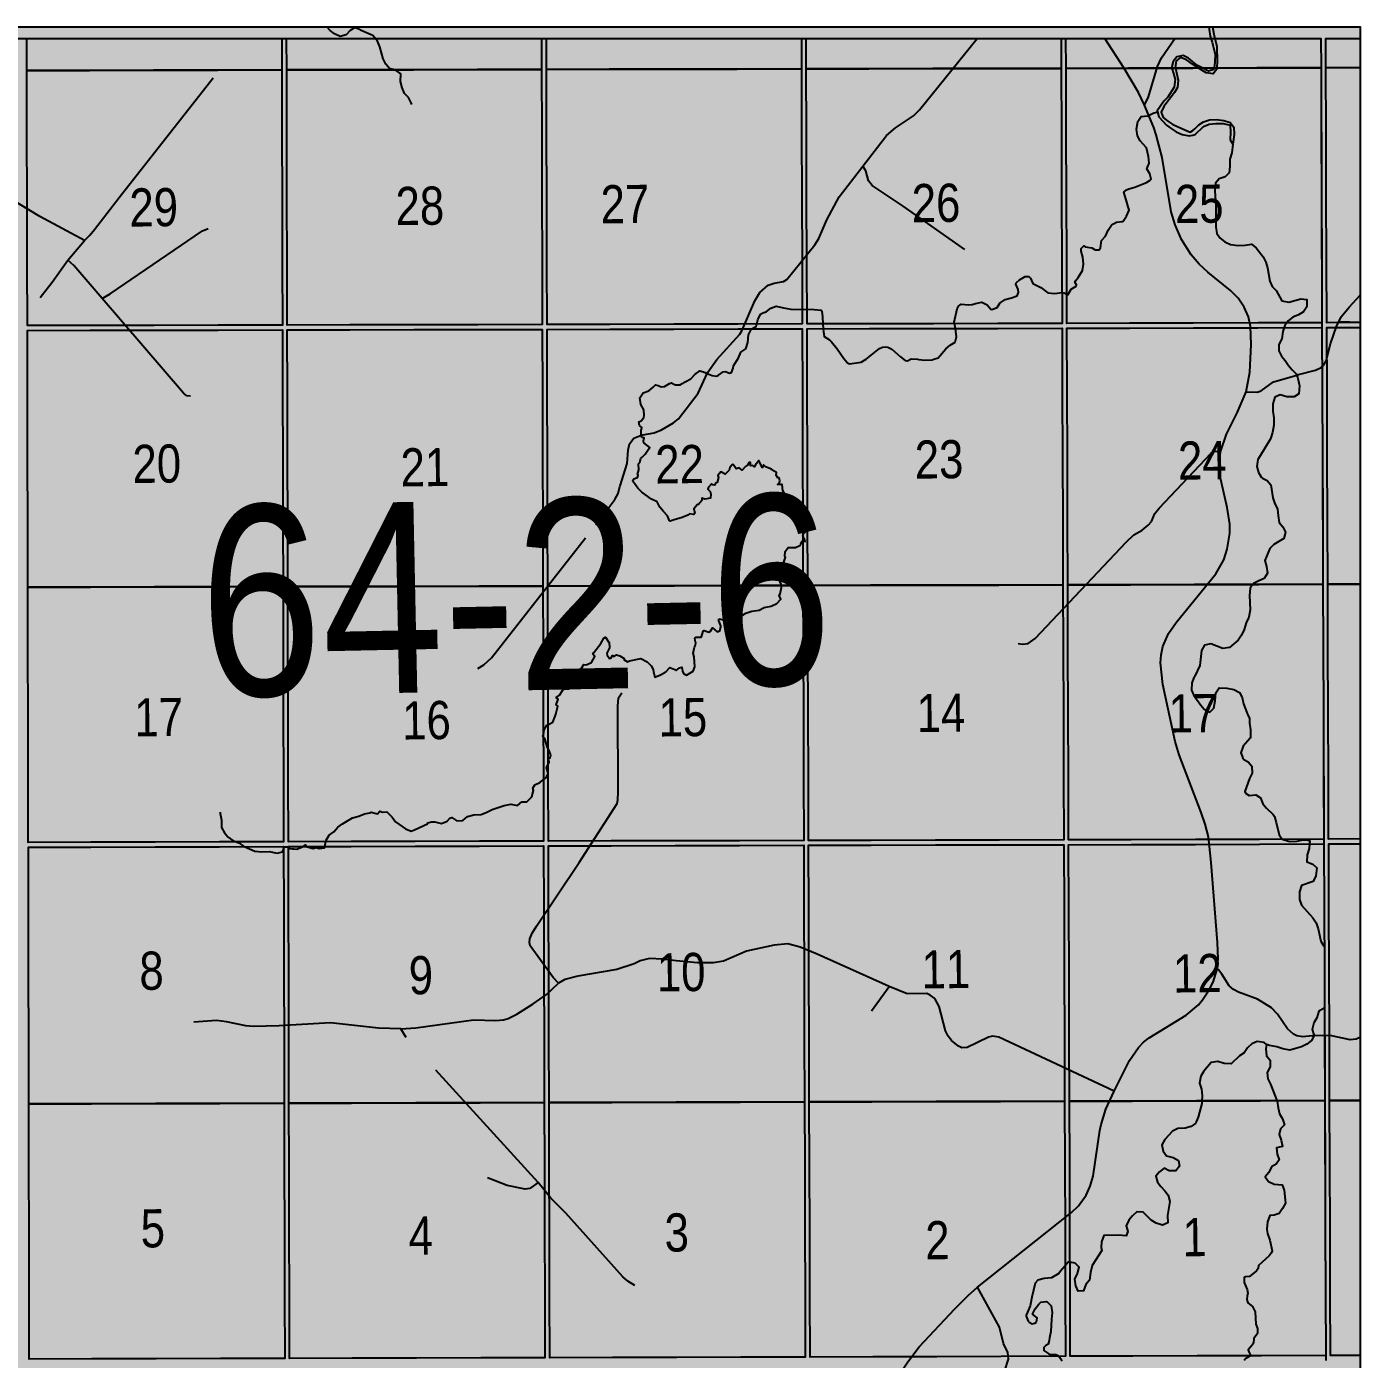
# Model space of a CAD drawing. Extents: x 410314 to 414262, y 6043239 to 6046088.
# Drawn here: x 413737.8 to 414016, y 6043949.8 to 6044227.9 of the extents above; entities that cross this region are included whole.
import ezdxf

# ---------------------------------------------------------------- set-up
doc = ezdxf.new("R2010")
doc.units = 0
doc.header["$LTSCALE"] = 5
doc.linetypes.add('DASHED2', pattern=[9.525, 6.35, -3.175])
for name, color, linetype in [('Quarters', 8, 'Continuous'), ('RoadSeg', 57, 'DASHED2'), ('T-WATER', 160, 'Continuous'), ('Townships', 57, 'Continuous')]:
    doc.layers.add(name, color=color, linetype=linetype)
doc.layers.add('ROUTE-MAP-BACKGROUND-H', color=7, linetype='Continuous', true_color=0xf0ebff)
doc.styles.add('120', font='ARIALN.TTF', dxfattribs={"height": 13})

msp = doc.modelspace()

# ---------------------------------------------------------------- hatches: boundary and pattern name
at = {"layer": 'ROUTE-MAP-BACKGROUND-H'}
h = msp.add_hatch(color=256, dxfattribs=at)
h.dxf.hatch_style = 1
h.paths.add_polyline_path([(413029.102, 6044227.914), (414016.045, 6044227.914), (414016.045, 6043351.708), (413029.102, 6043351.708)])

# ---------------------------------------------------------------- linework, layer by layer
at = {"layer": 'Quarters'}
for points in [[(413791.032, 6044225.462), (413791.047, 6044218.877), (413777.664, 6044218.85), (413764.282, 6044218.824), (413750.9, 6044218.797), (413737.852, 6044218.771), (413737.84, 6044225.458)], [(413845.231, 6044225.465), (413845.247, 6044218.987), (413831.865, 6044218.96), (413818.482, 6044218.933), (413805.099, 6044218.905), (413792.051, 6044218.879), (413792.037, 6044225.462)], [(413899.429, 6044225.469), (413899.448, 6044219.097), (413886.065, 6044219.069), (413872.683, 6044219.042), (413859.3, 6044219.015), (413846.252, 6044218.989), (413846.235, 6044225.465)], [(413953.627, 6044225.472), (413953.648, 6044219.206), (413940.265, 6044219.179), (413926.883, 6044219.152), (413913.5, 6044219.125), (413900.452, 6044219.099), (413900.434, 6044225.469)], [(414007.823, 6044225.476), (414007.845, 6044219.332), (413994.464, 6044219.299), (413981.082, 6044219.266), (413967.7, 6044219.237), (413954.652, 6044219.208), (413954.632, 6044225.472)], [(413791.136, 6044178.699), (413791.165, 6044165.641), (413777.778, 6044165.613), (413764.391, 6044165.585), (413751.004, 6044165.557), (413737.952, 6044165.53), (413737.927, 6044178.589), (413737.902, 6044191.983), (413737.877, 6044205.377), (413737.852, 6044218.771), (413750.9, 6044218.797), (413764.282, 6044218.824), (413777.664, 6044218.85), (413791.047, 6044218.877), (413791.076, 6044205.484), (413791.106, 6044192.092)], [(413845.351, 6044178.814), (413845.385, 6044165.758), (413831.997, 6044165.729), (413818.61, 6044165.7), (413805.223, 6044165.671), (413792.17, 6044165.643), (413792.141, 6044178.701), (413792.111, 6044192.094), (413792.081, 6044205.486), (413792.051, 6044218.879), (413805.099, 6044218.905), (413818.482, 6044218.933), (413831.865, 6044218.96), (413845.247, 6044218.987), (413845.282, 6044205.596), (413845.316, 6044192.205)], [(413899.566, 6044178.93), (413899.604, 6044165.876), (413886.217, 6044165.847), (413872.829, 6044165.818), (413859.442, 6044165.789), (413846.389, 6044165.76), (413846.356, 6044178.816), (413846.321, 6044192.207), (413846.287, 6044205.598), (413846.252, 6044218.989), (413859.3, 6044219.015), (413872.683, 6044219.042), (413886.065, 6044219.069), (413899.448, 6044219.097), (413899.487, 6044205.708), (413899.526, 6044192.319)], [(413953.78, 6044179.045), (413953.823, 6044165.993), (413940.436, 6044165.964), (413927.048, 6044165.935), (413913.661, 6044165.906), (413900.609, 6044165.878), (413900.57, 6044178.932), (413900.531, 6044192.321), (413900.492, 6044205.71), (413900.452, 6044219.099), (413913.5, 6044219.125), (413926.883, 6044219.152), (413940.265, 6044219.179), (413953.648, 6044219.206), (413953.692, 6044205.819), (413953.736, 6044192.432)], [(414007.992, 6044179.176), (414008.04, 6044166.126), (413994.653, 6044166.091), (413981.267, 6044166.057), (413967.88, 6044166.026), (413954.828, 6044165.995), (413954.785, 6044179.047), (413954.741, 6044192.435), (413954.696, 6044205.821), (413954.652, 6044219.208), (413967.7, 6044219.237), (413981.082, 6044219.266), (413994.464, 6044219.299), (414007.845, 6044219.332), (414007.894, 6044205.947), (414007.943, 6044192.561)], [(413899.725, 6044124.705), (413899.765, 6044111.316), (413886.373, 6044111.285), (413872.98, 6044111.254), (413859.588, 6044111.223), (413846.531, 6044111.193), (413846.496, 6044124.584), (413846.461, 6044137.975), (413846.427, 6044151.365), (413846.392, 6044164.756), (413859.445, 6044164.784), (413872.832, 6044164.813), (413886.22, 6044164.842), (413899.607, 6044164.871), (413899.646, 6044151.482), (413899.686, 6044138.093)], [(413953.959, 6044124.828), (413954.003, 6044111.441), (413940.611, 6044111.41), (413927.219, 6044111.379), (413913.827, 6044111.348), (413900.769, 6044111.318), (413900.73, 6044124.707), (413900.69, 6044138.096), (413900.651, 6044151.485), (413900.612, 6044164.874), (413913.664, 6044164.902), (413927.052, 6044164.931), (413940.439, 6044164.96), (413953.826, 6044164.989), (413953.87, 6044151.602), (413953.915, 6044138.215)], [(414008.19, 6044124.965), (414008.239, 6044111.58), (413994.848, 6044111.545), (413981.456, 6044111.509), (413968.065, 6044111.476), (413955.008, 6044111.443), (413954.963, 6044124.83), (413954.919, 6044138.217), (413954.875, 6044151.604), (413954.831, 6044164.991), (413967.883, 6044165.022), (413981.27, 6044165.053), (413994.657, 6044165.087), (414008.043, 6044165.121), (414008.092, 6044151.736), (414008.141, 6044138.351)], [(413791.257, 6044124.459), (413791.287, 6044111.066), (413777.895, 6044111.036), (413764.503, 6044111.007), (413751.111, 6044110.978), (413738.054, 6044110.949), (413738.029, 6044124.343), (413738.004, 6044137.737), (413737.979, 6044151.131), (413737.954, 6044164.525), (413751.006, 6044164.553), (413764.393, 6044164.581), (413777.78, 6044164.609), (413791.167, 6044164.637), (413791.197, 6044151.244), (413791.227, 6044137.851)], [(413845.491, 6044124.582), (413845.526, 6044111.191), (413832.134, 6044111.16), (413818.741, 6044111.129), (413805.349, 6044111.098), (413792.292, 6044111.068), (413792.262, 6044124.461), (413792.232, 6044137.854), (413792.202, 6044151.246), (413792.172, 6044164.639), (413805.225, 6044164.667), (413818.612, 6044164.696), (413832, 6044164.725), (413845.387, 6044164.754), (413845.422, 6044151.363), (413845.457, 6044137.972)], [(413791.377, 6044070.888), (413791.406, 6044057.83), (413778.01, 6044057.799), (413764.613, 6044057.768), (413751.216, 6044057.737), (413738.155, 6044057.707), (413738.13, 6044070.766), (413738.105, 6044084.16), (413738.079, 6044097.555), (413738.054, 6044110.949), (413751.111, 6044110.978), (413764.503, 6044111.007), (413777.895, 6044111.036), (413791.287, 6044111.066), (413791.317, 6044097.673), (413791.347, 6044084.281)], [(413845.63, 6044071.018), (413845.664, 6044057.962), (413832.267, 6044057.93), (413818.87, 6044057.897), (413805.473, 6044057.864), (413792.411, 6044057.832), (413792.382, 6044070.89), (413792.352, 6044084.283), (413792.322, 6044097.676), (413792.292, 6044111.068), (413805.349, 6044111.098), (413818.741, 6044111.129), (413832.134, 6044111.16), (413845.526, 6044111.191), (413845.561, 6044097.8), (413845.596, 6044084.409)], [(413899.883, 6044071.149), (413899.922, 6044058.095), (413886.525, 6044058.062), (413873.128, 6044058.029), (413859.731, 6044057.997), (413846.669, 6044057.965), (413846.635, 6044071.021), (413846.6, 6044084.411), (413846.565, 6044097.802), (413846.531, 6044111.193), (413859.588, 6044111.223), (413872.98, 6044111.254), (413886.373, 6044111.285), (413899.765, 6044111.316), (413899.804, 6044097.927), (413899.844, 6044084.538)], [(413954.136, 6044071.279), (413954.179, 6044058.227), (413940.782, 6044058.194), (413927.385, 6044058.162), (413913.988, 6044058.129), (413900.927, 6044058.097), (413900.888, 6044071.151), (413900.848, 6044084.54), (413900.809, 6044097.929), (413900.769, 6044111.318), (413913.827, 6044111.348), (413927.219, 6044111.379), (413940.611, 6044111.41), (413954.003, 6044111.441), (413954.047, 6044098.054), (413954.092, 6044084.667)], [(414008.386, 6044071.424), (414008.434, 6044058.374), (413995.038, 6044058.337), (413981.642, 6044058.3), (413968.246, 6044058.265), (413955.184, 6044058.23), (413955.14, 6044071.282), (413955.096, 6044084.669), (413955.052, 6044098.056), (413955.008, 6044111.443), (413968.065, 6044111.476), (413981.456, 6044111.509), (413994.848, 6044111.545), (414008.239, 6044111.58), (414008.288, 6044098.195), (414008.337, 6044084.809)], [(413791.499, 6044016.648), (413791.529, 6044003.255), (413778.128, 6044003.223), (413764.726, 6044003.19), (413751.325, 6044003.158), (413738.258, 6044003.126), (413738.233, 6044016.52), (413738.207, 6044029.914), (413738.182, 6044043.309), (413738.157, 6044056.703), (413751.218, 6044056.733), (413764.615, 6044056.764), (413778.012, 6044056.795), (413791.409, 6044056.826), (413791.439, 6044043.433), (413791.469, 6044030.04)], [(413845.771, 6044016.786), (413845.806, 6044003.395), (413832.404, 6044003.36), (413819.003, 6044003.326), (413805.601, 6044003.291), (413792.534, 6044003.257), (413792.503, 6044016.65), (413792.473, 6044030.043), (413792.443, 6044043.435), (413792.413, 6044056.828), (413805.475, 6044056.86), (413818.873, 6044056.893), (413832.27, 6044056.925), (413845.667, 6044056.958), (413845.702, 6044043.567), (413845.737, 6044030.176)], [(413900.044, 6044016.924), (413900.083, 6044003.535), (413886.682, 6044003.5), (413873.28, 6044003.466), (413859.878, 6044003.431), (413846.811, 6044003.397), (413846.776, 6044016.788), (413846.741, 6044030.179), (413846.706, 6044043.57), (413846.671, 6044056.96), (413859.734, 6044056.992), (413873.131, 6044057.025), (413886.528, 6044057.058), (413899.925, 6044057.09), (413899.964, 6044043.702), (413900.004, 6044030.313)], [(413954.316, 6044017.062), (413954.36, 6044003.675), (413940.958, 6044003.64), (413927.557, 6044003.606), (413914.155, 6044003.571), (413901.088, 6044003.537), (413901.048, 6044016.926), (413901.009, 6044030.315), (413900.969, 6044043.704), (413900.93, 6044057.093), (413913.992, 6044057.125), (413927.389, 6044057.158), (413940.785, 6044057.19), (413954.182, 6044057.223), (413954.227, 6044043.836), (413954.271, 6044030.449)], [(414008.586, 6044017.213), (414008.635, 6044003.828), (413995.234, 6044003.79), (413981.833, 6044003.752), (413968.431, 6044003.715), (413955.365, 6044003.678), (413955.32, 6044017.065), (413955.276, 6044030.452), (413955.231, 6044043.839), (413955.187, 6044057.226), (413968.249, 6044057.26), (413981.645, 6044057.296), (413995.042, 6044057.333), (414008.438, 6044057.369), (414008.487, 6044043.984), (414008.537, 6044030.599)], [(413845.911, 6043963.222), (413845.945, 6043950.166), (413832.539, 6043950.13), (413819.132, 6043950.093), (413805.726, 6043950.057), (413792.654, 6043950.022), (413792.624, 6043963.079), (413792.594, 6043976.472), (413792.564, 6043989.865), (413792.534, 6044003.257), (413805.601, 6044003.291), (413819.003, 6044003.326), (413832.404, 6044003.36), (413845.806, 6044003.395), (413845.841, 6043990.004), (413845.876, 6043976.613)], [(413900.203, 6043963.368), (413900.241, 6043950.314), (413886.835, 6043950.277), (413873.428, 6043950.241), (413860.022, 6043950.205), (413846.95, 6043950.169), (413846.916, 6043963.225), (413846.881, 6043976.616), (413846.846, 6043990.007), (413846.811, 6044003.397), (413859.878, 6044003.431), (413873.28, 6044003.466), (413886.682, 6044003.5), (413900.083, 6044003.535), (413900.123, 6043990.146), (413900.163, 6043976.757)], [(413954.493, 6043963.514), (413954.537, 6043950.461), (413941.131, 6043950.425), (413927.724, 6043950.389), (413914.318, 6043950.352), (413901.246, 6043950.317), (413901.207, 6043963.371), (413901.167, 6043976.76), (413901.128, 6043990.149), (413901.088, 6044003.537), (413914.155, 6044003.571), (413927.557, 6044003.606), (413940.958, 6044003.64), (413954.36, 6044003.675), (413954.404, 6043990.288), (413954.449, 6043976.901)], [(414008.783, 6043963.672), (414008.831, 6043950.622), (413995.425, 6043950.583), (413982.019, 6043950.543), (413968.613, 6043950.503), (413955.541, 6043950.464), (413955.498, 6043963.517), (413955.454, 6043976.904), (413955.409, 6043990.291), (413955.365, 6044003.678), (413968.431, 6044003.715), (413981.833, 6044003.752), (413995.234, 6044003.79), (414008.635, 6044003.828), (414008.684, 6043990.443), (414008.734, 6043977.058)], [(413791.62, 6043963.077), (413791.649, 6043950.019), (413778.243, 6043949.985), (413764.837, 6043949.951), (413751.431, 6043949.918), (413738.359, 6043949.885), (413738.334, 6043962.944), (413738.309, 6043976.338), (413738.283, 6043989.732), (413738.258, 6044003.126), (413751.325, 6044003.158), (413764.726, 6044003.19), (413778.128, 6044003.223), (413791.529, 6044003.255), (413791.559, 6043989.862), (413791.589, 6043976.47)]]:
    msp.add_lwpolyline(points, close=True, dxfattribs=at)
for points in [[(414016.045, 6044219.374), (414008.85, 6044219.337), (414008.827, 6044225.476), (414016.045, 6044225.477)], [(414016.045, 6044166.166), (414009.044, 6044166.131), (414008.996, 6044179.181), (414008.947, 6044192.567), (414008.899, 6044205.952), (414008.85, 6044219.337), (414016.045, 6044219.374)], [(414016.045, 6044111.619), (414009.244, 6044111.585), (414009.195, 6044124.97), (414009.146, 6044138.356), (414009.097, 6044151.741), (414009.048, 6044165.126), (414016.045, 6044165.162)], [(414016.045, 6044058.411), (414009.439, 6044058.379), (414009.391, 6044071.429), (414009.342, 6044084.814), (414009.293, 6044098.2), (414009.244, 6044111.585), (414016.045, 6044111.619)], [(414016.045, 6044003.864), (414009.64, 6044003.833), (414009.59, 6044017.218), (414009.541, 6044030.604), (414009.492, 6044043.989), (414009.443, 6044057.374), (414016.045, 6044057.407)], [(414016.045, 6043950.656), (414009.836, 6043950.627), (414009.787, 6043963.677), (414009.738, 6043977.062), (414009.689, 6043990.448), (414009.64, 6044003.833), (414016.045, 6044003.864)]]:
    msp.add_lwpolyline(points, dxfattribs=at)
at = {"layer": 'RoadSeg'}
for p, q in [((413746.386, 6044179.219), (413749.868, 6044183.286)), ((413879.767, 6044155.537), (413879.928, 6044155.807)), ((414002.591, 6044155.127), (414003.12, 6044155.304)), ((413865.902, 6044142.602), (413866.366, 6044142.711)), ((413861.585, 6044131.956), (413861.615, 6044132.124)), ((413914.037, 6044022.548), (413917.732, 6044027.651)), ((414006.011, 6044017.324), (414006.41, 6044017.365))]:
    msp.add_line(p, q, dxfattribs=at)
for points in [[(413749.868, 6044183.286), (413751.013, 6044184.375), (413751.955, 6044185.56), (413757.083, 6044192.291), (413783.154, 6044225.461)], [(413749.868, 6044183.286), (413751.013, 6044184.375), (413751.955, 6044185.56), (413757.083, 6044192.291), (413783.154, 6044225.461)], [(413912.246, 6044198.823), (413917.182, 6044205.184), (413919.048, 6044206.821), (413922.828, 6044209.328), (413924.102, 6044210.586), (413936.097, 6044225.471)], [(413912.246, 6044198.823), (413917.182, 6044205.184), (413919.048, 6044206.821), (413922.828, 6044209.328), (413924.102, 6044210.586), (413936.097, 6044225.471)], [(413970.984, 6044211.556), (413969.766, 6044214.164), (413966.698, 6044219.298), (413962.728, 6044225.473)], [(413970.984, 6044211.556), (413969.766, 6044214.164), (413966.698, 6044219.298), (413962.728, 6044225.473)], [(413970.984, 6044211.556), (413971.881, 6044213.306), (413973.721, 6044219.572), (413974.551, 6044221.387), (413977.312, 6044225.474)], [(413970.984, 6044211.556), (413971.881, 6044213.306), (413973.721, 6044219.572), (413974.551, 6044221.387), (413977.312, 6044225.474)], [(413992.2, 6044151.689), (413992.984, 6044155.801), (413993.301, 6044161.57), (413993.159, 6044165.365), (413992.686, 6044167.354), (413991.78, 6044169.368), (413990.542, 6044171.275), (413988.978, 6044172.876), (413984.205, 6044176.712), (413982.439, 6044178.375), (413980.769, 6044180.273), (413978.739, 6044183.531), (413977.412, 6044186.569), (413976.593, 6044189.25), (413974.7, 6044200.605), (413973.474, 6044205.31), (413972.976, 6044206.899), (413970.984, 6044211.556)], [(413992.2, 6044151.689), (413992.984, 6044155.801), (413993.301, 6044161.57), (413993.159, 6044165.365), (413992.686, 6044167.354), (413991.78, 6044169.368), (413990.542, 6044171.275), (413988.978, 6044172.876), (413984.205, 6044176.712), (413982.439, 6044178.375), (413980.769, 6044180.273), (413978.739, 6044183.531), (413977.412, 6044186.569), (413976.593, 6044189.25), (413974.7, 6044200.605), (413973.474, 6044205.31), (413972.976, 6044206.899), (413970.984, 6044211.556)], [(413749.868, 6044183.286), (413740.541, 6044188.33), (413735.956, 6044191.07), (413730.354, 6044194.688), (413725.851, 6044198.329), (413725.314, 6044198.551), (413724.747, 6044198.54)], [(413749.868, 6044183.286), (413740.541, 6044188.33), (413735.956, 6044191.07), (413730.354, 6044194.688), (413725.851, 6044198.329), (413725.314, 6044198.551), (413724.747, 6044198.54)], [(413879.928, 6044155.807), (413881.774, 6044158.475), (413886.565, 6044163.734), (413887.081, 6044164.61), (413889.69, 6044170.725), (413890.788, 6044172.446), (413892.523, 6044173.946), (413893.747, 6044174.37), (413895.705, 6044174.743), (413896.397, 6044175.123), (413902.215, 6044182.368), (413903.054, 6044183.717), (413904.775, 6044187.582), (413907.344, 6044192.397), (413912.246, 6044198.823)], [(413879.928, 6044155.807), (413881.774, 6044158.475), (413886.565, 6044163.734), (413887.081, 6044164.61), (413889.69, 6044170.725), (413890.788, 6044172.446), (413892.523, 6044173.946), (413893.747, 6044174.37), (413895.705, 6044174.743), (413896.397, 6044175.123), (413902.215, 6044182.368), (413903.054, 6044183.717), (413904.775, 6044187.582), (413907.344, 6044192.397), (413912.246, 6044198.823)], [(413933.545, 6044181.428), (413920.674, 6044190.431), (413914.192, 6044194.765), (413913.407, 6044195.716), (413912.865, 6044197.836), (413912.246, 6044198.823)], [(413933.545, 6044181.428), (413920.674, 6044190.431), (413914.192, 6044194.765), (413913.407, 6044195.716), (413912.865, 6044197.836), (413912.246, 6044198.823)], [(413753.541, 6044171.202), (413755.221, 6044172.168), (413774.478, 6044185.311), (413775.701, 6044185.768)], [(413753.541, 6044171.202), (413755.221, 6044172.168), (413774.478, 6044185.311), (413775.701, 6044185.768)], [(413711.384, 6044133.851), (413743.146, 6044174.625), (413746.386, 6044179.219)], [(413711.384, 6044133.851), (413743.146, 6044174.625), (413746.386, 6044179.219)], [(413753.541, 6044171.202), (413747.674, 6044178.079), (413746.386, 6044179.219)], [(413753.541, 6044171.202), (413747.674, 6044178.079), (413746.386, 6044179.219)], [(413772.003, 6044150.818), (413771.235, 6044150.87), (413770.558, 6044151.456), (413753.541, 6044171.202)], [(413772.003, 6044150.818), (413771.235, 6044150.87), (413770.558, 6044151.456), (413753.541, 6044171.202)], [(414011.527, 6044166.298), (414012.039, 6044167.375), (414013.697, 6044169.406), (414016.045, 6044171.899)], [(414011.527, 6044166.298), (414012.039, 6044167.375), (414013.697, 6044169.406), (414016.045, 6044171.899)], [(414003.12, 6044155.304), (414006.699, 6044156.242), (414007.887, 6044156.799), (414008.378, 6044157.241), (414008.926, 6044158.152), (414009.821, 6044161.701), (414011.142, 6044165.591), (414011.527, 6044166.298)], [(414003.12, 6044155.304), (414006.699, 6044156.242), (414007.887, 6044156.799), (414008.378, 6044157.241), (414008.926, 6044158.152), (414009.821, 6044161.701), (414011.142, 6044165.591), (414011.527, 6044166.298)], [(414016.045, 6044166.153), (414011.527, 6044166.298)], [(414016.045, 6044166.153), (414011.527, 6044166.298)], [(413866.366, 6044142.711), (413868.755, 6044143.192), (413870.243, 6044143.755), (413872.778, 6044145.238), (413873.828, 6044146.058), (413877.884, 6044151.436), (413879.767, 6044155.537)], [(413866.366, 6044142.711), (413868.755, 6044143.192), (413870.243, 6044143.755), (413872.778, 6044145.238), (413873.828, 6044146.058), (413877.884, 6044151.436), (413879.767, 6044155.537)], [(413992.2, 6044151.689), (413994.533, 6044151.635), (413995.326, 6044151.951), (413997.954, 6044153.802), (414002.591, 6044155.127)], [(413992.2, 6044151.689), (413994.533, 6044151.635), (413995.326, 6044151.951), (413997.954, 6044153.802), (414002.591, 6044155.127)], [(413986.853, 6044139.224), (413988.112, 6044142.913), (413990.354, 6044147.355), (413992.2, 6044151.689)], [(413986.853, 6044139.224), (413988.112, 6044142.913), (413990.354, 6044147.355), (413992.2, 6044151.689)], [(413861.615, 6044132.124), (413863.121, 6044136.75), (413863.265, 6044139.551), (413863.571, 6044140.89), (413864.447, 6044142.073), (413865.902, 6044142.602)], [(413861.615, 6044132.124), (413863.121, 6044136.75), (413863.265, 6044139.551), (413863.571, 6044140.89), (413864.447, 6044142.073), (413865.902, 6044142.602)], [(413944.65, 6044099.174), (413945.551, 6044099.058), (413946.748, 6044099.182), (413948.226, 6044100.244), (413967.243, 6044120.411), (413968.812, 6044121.875), (413970.558, 6044122.876), (413971.77, 6044123.866), (413972.487, 6044124.68), (413973.153, 6044126.358), (413974.063, 6044127.476), (413984.894, 6044138.918), (413985.484, 6044139.363), (413986.853, 6044139.224)], [(413944.65, 6044099.174), (413945.551, 6044099.058), (413946.748, 6044099.182), (413948.226, 6044100.244), (413967.243, 6044120.411), (413968.812, 6044121.875), (413970.558, 6044122.876), (413971.77, 6044123.866), (413972.487, 6044124.68), (413973.153, 6044126.358), (413974.063, 6044127.476), (413984.894, 6044138.918), (413985.484, 6044139.363), (413986.853, 6044139.224)], [(413986.18, 6044031.218), (413986.371, 6044033.354), (413986.235, 6044036.815), (413984.936, 6044053.478), (413984.361, 6044058.896), (413983.709, 6044061.514), (413982.861, 6044063.962), (413978.257, 6044075.962), (413977.436, 6044078.743), (413974.832, 6044090.683), (413974.343, 6044095.171), (413974.475, 6044096.872), (413974.875, 6044098.546), (413976.053, 6044101.267), (413977.639, 6044103.564), (413985.896, 6044113.755), (413987.536, 6044116.686), (413988.258, 6044118.899), (413988.825, 6044122.208), (413988.82, 6044124.107), (413988.252, 6044127.559), (413986.751, 6044134.325), (413986.578, 6044136.287), (413986.853, 6044139.224)], [(413986.18, 6044031.218), (413986.371, 6044033.354), (413986.235, 6044036.815), (413984.936, 6044053.478), (413984.361, 6044058.896), (413983.709, 6044061.514), (413982.861, 6044063.962), (413978.257, 6044075.962), (413977.436, 6044078.743), (413974.832, 6044090.683), (413974.343, 6044095.171), (413974.475, 6044096.872), (413974.875, 6044098.546), (413976.053, 6044101.267), (413977.639, 6044103.564), (413985.896, 6044113.755), (413987.536, 6044116.686), (413988.258, 6044118.899), (413988.825, 6044122.208), (413988.82, 6044124.107), (413988.252, 6044127.559), (413986.751, 6044134.325), (413986.578, 6044136.287), (413986.853, 6044139.224)], [(413831.964, 6044093.99), (413833.181, 6044094.781), (413834.784, 6044096.245), (413856.547, 6044123.994), (413860.506, 6044129.237), (413861.181, 6044130.482), (413861.585, 6044131.956)], [(413831.964, 6044093.99), (413833.181, 6044094.781), (413834.784, 6044096.245), (413856.547, 6044123.994), (413860.506, 6044129.237), (413861.181, 6044130.482), (413861.585, 6044131.956)], [(413848.733, 6044028.338), (413847.677, 6044029.482), (413842.881, 6044036.148), (413842.701, 6044036.811), (413842.753, 6044037.545), (413843.294, 6044038.788), (413844.165, 6044040.205), (413853.059, 6044053.54), (413860.974, 6044065.823), (413861.16, 6044066.56), (413861.226, 6044068.226), (413861.168, 6044086.146), (413861.3, 6044087.848), (413861.946, 6044088.893)], [(413848.733, 6044028.338), (413847.677, 6044029.482), (413842.881, 6044036.148), (413842.701, 6044036.811), (413842.753, 6044037.545), (413843.294, 6044038.788), (413844.165, 6044040.205), (413853.059, 6044053.54), (413860.974, 6044065.823), (413861.16, 6044066.56), (413861.226, 6044068.226), (413861.168, 6044086.146), (413861.3, 6044087.848), (413861.946, 6044088.893)], [(413917.732, 6044027.651), (413902.707, 6044034.413), (413899.147, 6044035.874), (413896.603, 6044036.522), (413893.776, 6044036.266), (413887.972, 6044035.018), (413883.217, 6044032.924), (413881.126, 6044032.549), (413877.728, 6044032.581), (413873.29, 6044032.959), (413870.451, 6044033.368), (413867.717, 6044033.447), (413865.795, 6044032.975), (413864.541, 6044032.384), (413860.933, 6044031.213), (413852.8, 6044029.818), (413850.05, 6044029.097), (413848.733, 6044028.338)], [(413917.732, 6044027.651), (413902.707, 6044034.413), (413899.147, 6044035.874), (413896.603, 6044036.522), (413893.776, 6044036.266), (413887.972, 6044035.018), (413883.217, 6044032.924), (413881.126, 6044032.549), (413877.728, 6044032.581), (413873.29, 6044032.959), (413870.451, 6044033.368), (413867.717, 6044033.447), (413865.795, 6044032.975), (413864.541, 6044032.384), (413860.933, 6044031.213), (413852.8, 6044029.818), (413850.05, 6044029.097), (413848.733, 6044028.338)], [(413964.67, 6044005.805), (413967.874, 6044012.165), (413969.751, 6044014.901), (413970.795, 6044015.987), (413971.976, 6044016.91), (413979.676, 6044021.661), (413982.264, 6044023.811), (413983.143, 6044024.828), (413984.534, 6044026.921), (413985.334, 6044028.536), (413986.18, 6044031.218)], [(413964.67, 6044005.805), (413967.874, 6044012.165), (413969.751, 6044014.901), (413970.795, 6044015.987), (413971.976, 6044016.91), (413979.676, 6044021.661), (413982.264, 6044023.811), (413983.143, 6044024.828), (413984.534, 6044026.921), (413985.334, 6044028.536), (413986.18, 6044031.218)], [(414006.011, 6044017.324), (414004.017, 6044017.118), (414002.779, 6044017.36), (414002.073, 6044017.678), (414000.885, 6044018.788), (413998.792, 6044021.877), (413997.533, 6044023.184), (413994.565, 6044025.023), (413990.605, 6044026.476), (413989.562, 6044027.022), (413988.715, 6044027.738), (413987.166, 6044030.205), (413986.482, 6044031.124), (413986.18, 6044031.218)], [(414006.011, 6044017.324), (414004.017, 6044017.118), (414002.779, 6044017.36), (414002.073, 6044017.678), (414000.885, 6044018.788), (413998.792, 6044021.877), (413997.533, 6044023.184), (413994.565, 6044025.023), (413990.605, 6044026.476), (413989.562, 6044027.022), (413988.715, 6044027.738), (413987.166, 6044030.205), (413986.482, 6044031.124), (413986.18, 6044031.218)], [(413815.846, 6044018.786), (413819.006, 6044019.016), (413830.999, 6044020.655), (413835.698, 6044020.515), (413837.294, 6044020.681), (413838.254, 6044020.966), (413840.101, 6044021.869), (413843.456, 6044024.035), (413846.282, 6044025.957), (413848.733, 6044028.338)], [(413815.846, 6044018.786), (413819.006, 6044019.016), (413830.999, 6044020.655), (413835.698, 6044020.515), (413837.294, 6044020.681), (413838.254, 6044020.966), (413840.101, 6044021.869), (413843.456, 6044024.035), (413846.282, 6044025.957), (413848.733, 6044028.338)], [(413964.67, 6044005.805), (413940.661, 6044017.084), (413939.325, 6044017.257), (413938.463, 6044017.04), (413934.043, 6044014.886), (413932.911, 6044014.864), (413932.206, 6044015.15), (413930.782, 6044016.354), (413930.065, 6044017.272), (413929.509, 6044018.393), (413928.209, 6044023.464), (413927.309, 6044025.145), (413926.329, 6044025.858), (413925.59, 6044026.143), (413921.493, 6044026.128), (413917.732, 6044027.651)], [(413964.67, 6044005.805), (413940.661, 6044017.084), (413939.325, 6044017.257), (413938.463, 6044017.04), (413934.043, 6044014.886), (413932.911, 6044014.864), (413932.206, 6044015.15), (413930.782, 6044016.354), (413930.065, 6044017.272), (413929.509, 6044018.393), (413928.209, 6044023.464), (413927.309, 6044025.145), (413926.329, 6044025.858), (413925.59, 6044026.143), (413921.493, 6044026.128), (413917.732, 6044027.651)], [(413815.846, 6044018.786), (413811.18, 6044018.959), (413801.164, 6044020.058), (413790.485, 6044019.412), (413785.057, 6044019.304), (413783.556, 6044019.44), (413779.475, 6044020.291), (413777.404, 6044020.55), (413772.682, 6044020.189)], [(413815.846, 6044018.786), (413811.18, 6044018.959), (413801.164, 6044020.058), (413790.485, 6044019.412), (413785.057, 6044019.304), (413783.556, 6044019.44), (413779.475, 6044020.291), (413777.404, 6044020.55), (413772.682, 6044020.189)], [(413844.535, 6043986.715), (413816.949, 6044016.976), (413815.846, 6044018.786)], [(413844.535, 6043986.715), (413816.949, 6044016.976), (413815.846, 6044018.786)], [(414016.045, 6044017.07), (414015.944, 6044016.99), (414015.186, 6044016.608), (414013.922, 6044016.517), (414009.74, 6044017.432), (414006.41, 6044017.365)], [(414016.045, 6044017.07), (414015.944, 6044016.99), (414015.186, 6044016.608), (414013.922, 6044016.517), (414009.74, 6044017.432), (414006.41, 6044017.365)], [(413936.175, 6043964.864), (413955.817, 6043980.446), (413957.221, 6043981.873), (413958.875, 6043984.104), (413959.703, 6043985.986), (413960.295, 6043988.063), (413961.67, 6043997.584), (413961.977, 6043998.856), (413962.98, 6044002.041), (413964.67, 6044005.805)], [(413936.175, 6043964.864), (413955.817, 6043980.446), (413957.221, 6043981.873), (413958.875, 6043984.104), (413959.703, 6043985.986), (413960.295, 6043988.063), (413961.67, 6043997.584), (413961.977, 6043998.856), (413962.98, 6044002.041), (413964.67, 6044005.805)], [(413844.535, 6043986.715), (413842.795, 6043985.448), (413841.83, 6043985.363), (413838.052, 6043986.087), (413833.922, 6043987.736)], [(413844.535, 6043986.715), (413842.795, 6043985.448), (413841.83, 6043985.363), (413838.052, 6043986.087), (413833.922, 6043987.736)], [(413864.684, 6043965.234), (413863.199, 6043966.17), (413862.215, 6043967.083), (413850.291, 6043980.368), (413847.132, 6043983.436), (413844.535, 6043986.715)], [(413864.684, 6043965.234), (413863.199, 6043966.17), (413862.215, 6043967.083), (413850.291, 6043980.368), (413847.132, 6043983.436), (413844.535, 6043986.715)], [(413908.451, 6043923.704), (413918.403, 6043944.089), (413919.948, 6043946.785), (413921.63, 6043949.317), (413923.999, 6043952.429), (413931.468, 6043960.372), (413934.244, 6043963.16), (413936.175, 6043964.864)], [(413908.451, 6043923.704), (413918.403, 6043944.089), (413919.948, 6043946.785), (413921.63, 6043949.317), (413923.999, 6043952.429), (413931.468, 6043960.372), (413934.244, 6043963.16), (413936.175, 6043964.864)], [(413935.43, 6043928.84), (413938.269, 6043933.427), (413939.525, 6043937.25), (413940.454, 6043940.766), (413941.786, 6043944.157), (413941.71, 6043946.287), (413941.852, 6043947.489), (413942.637, 6043949.87), (413942.476, 6043951.266), (413941.606, 6043953.114), (413940.739, 6043956.527), (413936.175, 6043964.864)], [(413935.43, 6043928.84), (413938.269, 6043933.427), (413939.525, 6043937.25), (413940.454, 6043940.766), (413941.786, 6043944.157), (413941.71, 6043946.287), (413941.852, 6043947.489), (413942.637, 6043949.87), (413942.476, 6043951.266), (413941.606, 6043953.114), (413940.739, 6043956.527), (413936.175, 6043964.864)]]:
    msp.add_lwpolyline(points, dxfattribs=at)
at = {"layer": 'ROUTE-MAP-BACKGROUND-H'}
msp.add_lwpolyline([(413029.102, 6044227.914), (414016.045, 6044227.914), (414016.045, 6043351.708), (413029.102, 6043351.708)], close=True, dxfattribs=at)
at = {"layer": 'T-WATER'}
for points in [[(413818.135, 6044211.641), (413818.032, 6044212.032), (413817.459, 6044213.113), (413816.647, 6044213.986), (413816.172, 6044215.161), (413815.816, 6044216.466), (413815.847, 6044218.104), (413814.895, 6044218.801), (413814.371, 6044218.949), (413813.513, 6044219.191), (413812.718, 6044220.08), (413812.175, 6044221.18), (413811.51, 6044223.739), (413811.029, 6044224.911), (413810.061, 6044226.086), (413809.686, 6044226.195), (413809.223, 6044226.449), (413807.575, 6044227.102), (413807.077, 6044227.408), (413806.334, 6044227.639), (413806.08, 6044227.625), (413805.296, 6044227.131), (413804.494, 6044226.226), (413803.23, 6044225.878), (413802.057, 6044226.385), (413801.132, 6044227.138), (413800.396, 6044227.914)], [(413984.441, 6044227.914), (413984.503, 6044227.291), (413984.724, 6044225.913), (413985.157, 6044224.705), (413985.741, 6044222.081), (413985.722, 6044220.5), (413985.521, 6044219.301)], [(413985.215, 6044227.914), (413985.476, 6044226.364), (413986.094, 6044223.758), (413986.166, 6044220.707), (413986.089, 6044219.303)], [(413981.042, 6044220.65), (413980.228, 6044221.32), (413979.086, 6044221.897), (413977.785, 6044221.603), (413977.023, 6044220.67), (413976.671, 6044219.359), (413976.699, 6044219.28)], [(413981.044, 6044220.098), (413979.784, 6044220.997), (413978.533, 6044221.491), (413977.596, 6044220.761), (413977.436, 6044219.346), (413977.451, 6044219.281)], [(413983.051, 6044219.295), (413982.087, 6044219.789), (413981.042, 6044220.65)], [(413976.699, 6044219.28), (413977.093, 6044218.168), (413977.42, 6044216.897), (413977.204, 6044215.323), (413975.871, 6044213.225), (413975.067, 6044212.335), (413973.66, 6044210.343), (413973.718, 6044210.124)], [(413977.451, 6044219.281), (413978.036, 6044216.772), (413977.889, 6044215.252), (413977.262, 6044214.144), (413975.073, 6044211.244), (413974.493, 6044210.099), (413974.944, 6044208.963), (413975.89, 6044208.193), (413976.931, 6044207.525), (413980.547, 6044205.899), (413981.092, 6044206.272)], [(413982.238, 6044219.293), (413981.771, 6044219.58), (413981.044, 6044220.098)], [(413986.089, 6044219.303), (413986.075, 6044219.055), (413985.361, 6044218.067), (413983.9, 6044218.274), (413982.238, 6044219.293)], [(413985.521, 6044219.301), (413985.462, 6044218.955), (413984.368, 6044218.62), (413983.051, 6044219.295)], [(413950.874, 6044172.357), (413952.343, 6044172.249), (413953.766, 6044172.454), (413954.236, 6044172.356), (413954.774, 6044172.079), (413955.007, 6044171.959), (413955.696, 6044173.134), (413956.733, 6044173.777), (413956.852, 6044174.056), (413956.509, 6044174.571), (413956.623, 6044174.887), (413957.169, 6044175.566), (413958.064, 6044177.034), (413958.315, 6044178.337), (413958.142, 6044179.809), (413957.834, 6044181.093), (413957.814, 6044181.651), (413958.34, 6044182.161), (413958.666, 6044181.997), (413960.021, 6044181.79), (413960.706, 6044181.337), (413961.527, 6044181.338), (413961.839, 6044181.731), (413962.053, 6044183.31), (413962.904, 6044184.184), (413963.449, 6044185.479), (413964.15, 6044186.484), (413964.529, 6044186.779), (413965.208, 6044187.109), (413966.385, 6044187.239), (413966.565, 6044187.336), (413967.247, 6044188.388), (413967.837, 6044189.621), (413966.988, 6044192.486), (413966.715, 6044193.408), (413967.268, 6044193.859), (413967.754, 6044194.1), (413968.993, 6044194.45), (413971.408, 6044195.386), (413972.172, 6044195.87), (413972.42, 6044196.116), (413972.1, 6044197.203), (413971.482, 6044198.223), (413971.967, 6044199.442), (413971.826, 6044200.803), (413971.454, 6044202.642), (413970.124, 6044204.083), (413969.568, 6044205.17), (413969.36, 6044206.547), (413969.639, 6044208.154), (413970.333, 6044209.148), (413971.699, 6044209.308), (413972.821, 6044209.87), (413973.718, 6044210.124)], [(413973.718, 6044210.124), (413973.984, 6044209.111), (413975.603, 6044207.38), (413976.569, 6044206.638), (413977.641, 6044205.965), (413978.844, 6044205.424), (413980.33, 6044205.107), (413981.095, 6044205.289)], [(413981.092, 6044206.272), (413981.524, 6044206.568), (413982.357, 6044207.438), (413983.361, 6044208.066), (413984.556, 6044208.493), (413986.035, 6044208.562), (413987.579, 6044208.32), (413988.922, 6044207.906), (413989.649, 6044206.963), (413989.697, 6044205.444), (413989.425, 6044203.405)], [(413981.095, 6044205.289), (413981.621, 6044205.414), (413983.342, 6044207.085), (413984.482, 6044207.57), (413985.899, 6044207.693), (413987.46, 6044207.708), (413988.878, 6044207.359), (413988.939, 6044205.899), (413988.884, 6044204.297), (413989.425, 6044203.405)], [(413989.425, 6044203.405), (413989.256, 6044201.581), (413988.829, 6044200.255), (413988.829, 6044198.729), (413988.691, 6044197.385), (413987.829, 6044196.576), (413986.597, 6044196.163), (413985.809, 6044195.249), (413985.695, 6044193.726), (413985.766, 6044192.53), (413985.869, 6044190.781), (413985.916, 6044186.123), (413986.143, 6044184.749), (413986.838, 6044183.766), (413987.775, 6044183.008), (413988.971, 6044182.433), (413990.525, 6044182.241), (413991.998, 6044182.332), (413993.374, 6044182.521), (413994.305, 6044181.762), (413995.805, 6044179.914), (413996.308, 6044178.787)], [(413996.308, 6044178.787), (413996.713, 6044177.564), (413997.176, 6044174.822), (413997.682, 6044173.669), (413998.52, 6044172.829), (413999.67, 6044170.706), (414001.114, 6044170.407), (414003.644, 6044171.101), (414004.882, 6044170.972), (414004.882, 6044169.433), (414004.178, 6044168.428), (414003.138, 6044167.789), (414001.987, 6044167.282), (414001.009, 6044166.56), (414000.707, 6044166.131), (414000.298, 6044165.549), (414000.151, 6044165.125), (413999.863, 6044164.3), (413999.64, 6044162.764), (413999.072, 6044161.618), (413999.063, 6044160.27), (413999.611, 6044159.166), (414000.393, 6044158.239), (414001.054, 6044157.22), (414001.813, 6044156.286), (414002.682, 6044155.478), (414002.692, 6044155.45), (414002.903, 6044154.809), (414003.085, 6044154.255), (414003.359, 6044152.947), (414003.245, 6044151.326), (414002.249, 6044150.675), (414000.731, 6044150.69), (413999.323, 6044151.076), (413998.178, 6044150.615), (413997.8, 6044149.239), (413997.802, 6044147.681), (413998.01, 6044146.309), (413998.018, 6044144.774), (413997.747, 6044143.226), (413997.271, 6044141.923), (413995.139, 6044138.34), (413994.688, 6044137.582), (413994.478, 6044136.12), (413994.814, 6044134.855), (413995.438, 6044133.81), (413995.631, 6044133.709), (413996.584, 6044133.213), (413997.357, 6044132.322), (413997.778, 6044129.575), (413998.226, 6044128.374), (413998.764, 6044127.279), (413998.876, 6044125.815), (413999.12, 6044124.482), (413999.897, 6044123.552), (414000.409, 6044122.414), (414000.096, 6044121.094), (413997.996, 6044119.887), (413997.163, 6044119.033), (413996.15, 6044116.528), (413996.505, 6044115.299), (413996.645, 6044113.849), (413996.008, 6044112.782), (413994.838, 6044112.305), (413993.758, 6044111.754), (413993.622, 6044111.567), (413993.031, 6044110.755), (413992.916, 6044109.193), (413993.069, 6044106.217), (413992.788, 6044104.686), (413992.21, 6044103.527), (413991.803, 6044102.139), (413991.248, 6044100.951), (413990.539, 6044099.922), (413988.745, 6044098.343), (413987.384, 6044098.157), (413984.847, 6044099.116), (413983.522, 6044098.846), (413982.904, 6044097.747), (413982.538, 6044094.605), (413981.491, 6044092.419), (413981.401, 6044092.231), (413980.905, 6044090.968), (413980.824, 6044089.454), (413981.322, 6044088.324), (413981.503, 6044088.074), (413982.793, 6044086.312), (413983.5, 6044085.469), (413984.631, 6044084.901), (413985.483, 6044085.732), (413985.765, 6044087.258)], [(413883.577, 6044155.957), (413884.423, 6044155.638), (413884.83, 6044155.719), (413885.197, 6044156.627), (413885.263, 6044157.172), (413886.284, 6044158.822), (413886.803, 6044160.005), (413887.853, 6044160.69), (413888.267, 6044161.982), (413888.396, 6044163.589), (413888.947, 6044164.757), (413889.141, 6044164.866), (413890.015, 6044165.356), (413890.149, 6044165.873), (413890.376, 6044166.734), (413890.932, 6044167.891), (413891.392, 6044168.215), (413892.106, 6044168.401), (413893.028, 6044169.181), (413894.182, 6044169.588), (413895.694, 6044169.228), (413897.212, 6044168.986), (413899.561, 6044168.909), (413899.806, 6044168.901), (413900.496, 6044168.936), (413900.566, 6044168.935), (413902.127, 6044168.899), (413903.553, 6044168.749), (413903.68, 6044168.543), (413903.872, 6044167.347), (413903.942, 6044165.906), (413903.992, 6044164.901), (413904.02, 6044164.245), (413904.205, 6044163.243), (413905.273, 6044162.6), (413905.688, 6044162.182), (413906.929, 6044160.703), (413908.257, 6044158.64), (413909.067, 6044157.773), (413909.482, 6044157.554), (413911.899, 6044157.881), (413912.98, 6044158.5), (413915.718, 6044160.74), (413916.326, 6044161.03), (413917.018, 6044161.106), (413917.497, 6044161.014), (413918.305, 6044160.611), (413920.104, 6044159.039), (413921.098, 6044158.237), (413921.58, 6044158.194), (413922.315, 6044158.633), (413923.656, 6044158.531), (413923.922, 6044158.436), (413925.213, 6044158.32), (413926.729, 6044158.426), (413927.037, 6044158.53), (413927.969, 6044158.843), (413929.56, 6044160.69), (413930.497, 6044161.435), (413931.517, 6044162.077), (413931.785, 6044163.193), (413931.596, 6044164.938), (413931.589, 6044164.966), (413931.356, 6044165.97), (413931.288, 6044166.259), (413931.91, 6044169.052), (413932.196, 6044169.565), (413932.778, 6044169.996), (413934.338, 6044169.87), (413935.043, 6044169.909), (413935.753, 6044170.179), (413937.061, 6044170.461), (413938.19, 6044169.891), (413938.984, 6044168.961), (413939.135, 6044168.902), (413940.266, 6044169.293), (413940.851, 6044170.24), (413941.975, 6044170.997), (413943.3, 6044171.304), (413944.467, 6044171.753), (413944.754, 6044172.448), (413944.643, 6044173.083), (413944.178, 6044174.201), (413944.262, 6044174.488), (413944.909, 6044175.059), (413946.108, 6044175.759), (413946.878, 6044175.814), (413947.233, 6044175.468), (413947.737, 6044174.343), (413949.393, 6044173.486), (413950.874, 6044172.357)], [(413884.383, 6044135.378), (413883.52, 6044134.571), (413882.657, 6044135.024), (413882.013, 6044134.283), (413882.129, 6044133.829), (413881.876, 6044132.806), (413881.559, 6044132.742), (413881.332, 6044132.267), (413880.814, 6044132.28), (413880.709, 6044132.527), (413880.064, 6044131.843), (413879.885, 6044131.389), (413880.418, 6044130.952), (413880.537, 6044130.345), (413880.494, 6044129.503), (413879.308, 6044129.331), (413878.636, 6044129.513), (413878.64, 6044129.044), (413877.992, 6044128.188), (413877.778, 6044128.198), (413876.966, 6044127.298), (413877.239, 6044126.38), (413877.003, 6044126.134), (413876.107, 6044126.291), (413875.767, 6044125.995), (413874.585, 6044125.501), (413872.901, 6044124.998), (413872.06, 6044124.746), (413871.953, 6044124.779), (413871.474, 6044125.873), (413870.639, 6044126.741), (413869.901, 6044127.672), (413869.369, 6044128.779), (413868.146, 6044129.322), (413866.181, 6044130.779), (413865.295, 6044131.597), (413864.651, 6044132.615), (413864.174, 6044133.18), (413864.454, 6044133.567), (413865.236, 6044133.858), (413865.399, 6044134.283), (413865.266, 6044134.496), (413865.498, 6044135.463), (413865.484, 6044136.711), (413865.71, 6044136.945), (413865.969, 6044137.855), (413866.15, 6044138.042), (413866.81, 6044138.725), (413867.524, 6044139.751), (413867.822, 6044140.07), (413866.564, 6044141.052), (413866.48, 6044141.46), (413866.62, 6044142.098), (413866.203, 6044142.211), (413866.175, 6044142.28), (413865.991, 6044142.712), (413865.99, 6044142.934), (413865.985, 6044143.649), (413866.116, 6044144.248), (413865.674, 6044144.662), (413865.545, 6044145.425), (413865.979, 6044145.672), (413866.564, 6044146.387), (413866.666, 6044146.746), (413866.598, 6044147.956), (413865.973, 6044149.081), (413865.722, 6044150.454), (413866.437, 6044151.486), (413867.609, 6044151.952), (413868.507, 6044152.662), (413868.999, 6044153.188), (413869.558, 6044153.044), (413870.147, 6044152.751), (413870.894, 6044152.807), (413871.928, 6044153.437), (413872.362, 6044153.584), (413872.828, 6044153.346), (413873.144, 6044153.183), (413874.247, 6044153.169), (413874.317, 6044153.291), (413876.402, 6044154.45), (413877.19, 6044155.316), (413878.27, 6044156.073), (413879.009, 6044155.916), (413879.515, 6044155.701), (413880.14, 6044155.437), (413880.835, 6044155.14), (413881.699, 6044154.953), (413882.144, 6044155.177), (413883.087, 6044155.915), (413883.577, 6044155.957)], [(413882.226, 6044104.363), (413882.91, 6044104.205), (413883.043, 6044104.093), (413884.093, 6044104.472), (413884.805, 6044104.609), (413885.506, 6044104.525), (413886.778, 6044104.927), (413887.875, 6044105.566), (413889.107, 6044105.975), (413890.594, 6044106.162), (413891.703, 6044106.721), (413893.162, 6044106.971), (413894.326, 6044107.559), (413895.145, 6044108.421), (413894.786, 6044109.228), (413894.994, 6044109.567), (413895.259, 6044110.912), (413895.24, 6044111.328), (413895.222, 6044111.683), (413894.924, 6044112.11), (413895.358, 6044113.375), (413896.103, 6044114.354), (413896.085, 6044114.494), (413895.142, 6044115.242), (413895.749, 6044116.18), (413896.136, 6044117.228), (413896.002, 6044117.376), (413896.027, 6044118.418), (413896.695, 6044119.263), (413898.212, 6044119.235), (413899.085, 6044119.628), (413899.31, 6044119.916), (413899.601, 6044120.554), (413899.703, 6044120.545), (413900.213, 6044120.493), (413900.111, 6044120.987), (413899.757, 6044121.628), (413899.899, 6044122.105), (413900.701, 6044122.911), (413901.17, 6044123.384), (413901.138, 6044125.632), (413900.688, 6044125.715), (413900.371, 6044125.772), (413900.585, 6044126.472), (413900, 6044126.457), (413899.96, 6044127.738), (413899.68, 6044128.14), (413899.457, 6044128.461), (413899.016, 6044128.517), (413898.508, 6044129.101), (413898.207, 6044128.759), (413897.889, 6044128.218), (413897.322, 6044128.071), (413897.165, 6044128.169), (413896.313, 6044128.119), (413896.144, 6044128.356), (413896.751, 6044129.335), (413896.519, 6044130.137), (413896.098, 6044130.17), (413895.542, 6044131.053), (413895.46, 6044132.405), (413894.468, 6044132.356), (413894.871, 6044132.765), (413894.928, 6044133.151), (413894.829, 6044133.773), (413894.497, 6044133.796), (413894.141, 6044134.303), (413894.209, 6044134.865), (413893.279, 6044135.449), (413893.233, 6044135.576), (413891.954, 6044136.081), (413891.533, 6044136.486), (413891.377, 6044135.937), (413891.219, 6044135.951), (413890.527, 6044137.422), (413890.144, 6044136.856), (413889.913, 6044136.716), (413889.651, 6044136.095), (413889.328, 6044136.317), (413888.833, 6044136.256), (413888.785, 6044136.99), (413888.534, 6044136.987), (413888.225, 6044136.407), (413887.809, 6044136.145), (413887.052, 6044135.4), (413886.484, 6044135.826), (413885.841, 6044135.679), (413885.234, 6044136.542), (413885.019, 6044136.476), (413884.513, 6044135.925), (413884.383, 6044135.378)], [(413847.175, 6044075.987), (413846.584, 6044077.266), (413846.496, 6044077.455), (413845.882, 6044079.385), (413845.573, 6044079.729), (413845.49, 6044079.822), (413845.572, 6044080.028), (413845.605, 6044080.111), (413845.783, 6044081.209), (413846.302, 6044082.153), (413846.515, 6044082.185), (413846.571, 6044082.22), (413847.549, 6044082.823), (413848.078, 6044084.023), (413848.192, 6044084.439), (413848.642, 6044086.094), (413848.283, 6044086.428), (413848.671, 6044087.559), (413848.251, 6044087.96), (413848.952, 6044088.403), (413849.596, 6044089.389), (413850.052, 6044089.718), (413850.955, 6044089.727), (413851.809, 6044090.575), (413852.485, 6044091.6), (413852.645, 6044092.133), (413853.531, 6044094.033), (413854.053, 6044094.789), (413854.501, 6044094.772), (413855.632, 6044095.205), (413856.368, 6044096.472), (413855.957, 6044096.956), (413856.103, 6044097.314), (413857.609, 6044099.206), (413858.211, 6044100.29), (413858.549, 6044100.498), (413859.176, 6044099.55), (413859.329, 6044099.502), (413859.375, 6044098.282), (413858.832, 6044097.19), (413858.893, 6044096.761), (413859.416, 6044096.06), (413859.659, 6044096.171), (413860.048, 6044096.671), (413860.386, 6044096.512), (413860.889, 6044096.852), (413861.57, 6044096.613), (413862.457, 6044096.088), (413862.457, 6044095.82), (413863.151, 6044095.393), (413863.571, 6044095.57), (413865.955, 6044096.105), (413867.286, 6044095.389), (413868.105, 6044094.541), (413868.515, 6044093.766), (413868.548, 6044093.324), (413868.84, 6044092.176), (413870.039, 6044092.678), (413871.165, 6044093.259), (413871.964, 6044094.21), (413872.998, 6044093.766), (413873.095, 6044093.724), (413873.297, 6044093.553), (413873.992, 6044094.138), (413874.465, 6044094.279), (413874.607, 6044093.453), (413874.821, 6044092.978), (413875.468, 6044092.609), (413876.85, 6044093.409), (413877.214, 6044094.336), (413877.057, 6044096.436), (413876.828, 6044097.16), (413877.138, 6044098.473), (413877.344, 6044098.857), (413877.417, 6044099.411), (413877.315, 6044099.462), (413877.175, 6044100.323), (413877.48, 6044100.499), (413878.463, 6044100.501), (413878.568, 6044100.628), (413878.975, 6044101.8), (413879.134, 6044101.891), (413880.123, 6044101.545), (413880.453, 6044101.762), (413880.924, 6044102.493), (413881.894, 6044101.657), (413882.392, 6044101.818), (413882.658, 6044102.63), (413882.623, 6044102.902), (413882.24, 6044103.907), (413882.226, 6044104.363)], [(413985.765, 6044087.258), (413985.912, 6044088.899), (413986.602, 6044089.956), (413988.211, 6044089.907), (413989.659, 6044089.58), (413990.819, 6044089.004), (413991.377, 6044087.934), (413991.45, 6044087.571), (413991.642, 6044086.61), (413992.366, 6044084.79), (413992.571, 6044084.272), (413992.933, 6044083.609), (413992.951, 6044082.595), (413993.116, 6044081.176), (413993.135, 6044079.681), (413993.035, 6044079.483), (413991.569, 6044077.785), (413991.142, 6044076.421), (413991.377, 6044075.671), (413991.525, 6044075.2), (413991.748, 6044075.003), (413992.654, 6044074.52), (413993.377, 6044073.573), (413993.487, 6044072.181), (413992.901, 6044071.004), (413991.977, 6044068.328), (413992.061, 6044067.993), (413992.883, 6044067.467), (413994.229, 6044067.65), (413995.204, 6044066.982), (413995.694, 6044065.73), (413996.442, 6044064.819), (413997.828, 6044063.542), (413998.125, 6044063.078), (413998.519, 6044061.842), (413999.118, 6044059.256), (413999.519, 6044058.635), (413999.815, 6044058.374), (413999.92, 6044058.282), (414001.308, 6044057.887), (414002.796, 6044057.956), (414004.136, 6044058.209), (414004.949, 6044058.256), (414005.522, 6044058.03), (414005.476, 6044057.385), (414005.405, 6044056.406), (414004.933, 6044055.13), (414004.9, 6044053.628), (414006.107, 6044053.172), (414006.948, 6044052.364), (414006.764, 6044050.73), (414006.221, 6044049.521), (414003.797, 6044048.681), (414003.342, 6044047.355), (414003.334, 6044045.798), (414003.757, 6044044.622), (414006.171, 6044041.963), (414006.859, 6044040.947), (414007.222, 6044039.698), (414007.802, 6044037.082), (414008.442, 6044036.045), (414008.482, 6044036.018)], [(413778.17, 6044064.042), (413778.174, 6044063.709), (413778.446, 6044062.364), (413778.44, 6044060.783), (413779.074, 6044059.722), (413779.853, 6044058.809), (413780.808, 6044058.082), (413781.483, 6044057.831), (413782.062, 6044057.616), (413783.047, 6044056.881), (413783.165, 6044056.831), (413785.42, 6044055.86), (413786.842, 6044055.719), (413788.418, 6044055.795), (413790.099, 6044055.438), (413791.165, 6044055.71), (413791.375, 6044056.219), (413791.609, 6044056.788), (413792.378, 6044056.808), (413792.445, 6044056.81), (413792.673, 6044056.417), (413793.248, 6044056.364), (413793.515, 6044056.34), (413794.201, 6044056.277), (413795.353, 6044056.785), (413795.471, 6044056.859), (413795.955, 6044057.166), (413796.271, 6044056.861), (413796.324, 6044056.81), (413797.547, 6044056.435), (413798.195, 6044056.662), (413798.828, 6044056.455), (413799.921, 6044056.58), (413799.982, 6044056.87), (413800.196, 6044057.875), (413800.262, 6044058.188), (413800.905, 6044059.229), (413801.904, 6044059.906), (413802.758, 6044060.854), (413803.724, 6044061.553), (413805.777, 6044062.844), (413807.09, 6044063.199), (413808.27, 6044063.682), (413809.405, 6044063.837), (413809.698, 6044063.985), (413810.983, 6044063.693), (413811.471, 6044064.195), (413812.028, 6044064.003), (413812.926, 6044064.045), (413814.07, 6044062.967), (413814.77, 6044061.984), (413816.855, 6044060.531), (413818.037, 6044060.029), (413818.829, 6044060.399), (413821.421, 6044061.608), (413821.511, 6044061.767), (413822.299, 6044061.996), (413822.95, 6044061.979), (413824.32, 6044061.646), (413825.562, 6044062.121), (413826.062, 6044062.776), (413826.482, 6044062.868), (413827.535, 6044062.174), (413828.823, 6044062.244), (413829.788, 6044063.122), (413831.081, 6044063.454), (413832.605, 6044063.542), (413833.82, 6044063.995), (413834.951, 6044064.544), (413837.407, 6044065.396), (413838.792, 6044065.644), (413840.219, 6044065.375), (413841.131, 6044066.182), (413842.139, 6044066.176), (413843.215, 6044067.202), (413843.548, 6044068.54), (413843.437, 6044069.006), (413843.855, 6044069.698), (413844.863, 6044070.196), (413845.596, 6044070.752), (413846.162, 6044071.182), (413846.597, 6044072.09), (413846.607, 6044072.11), (413846.597, 6044072.147), (413846.279, 6044073.337), (413846.592, 6044073.987), (413846.821, 6044074.462), (413846.664, 6044075.11), (413846.859, 6044075.366), (413846.993, 6044075.374), (413847.175, 6044075.987)], [(414008.525, 6044023.242), (414008.417, 6044023.072), (414007.362, 6044022.471), (414007.003, 6044021.084), (414006.321, 6044020.041), (414006.027, 6044018.64), (414006.34, 6044017.555), (414006.384, 6044017.403), (414006.119, 6044016.883), (414005.847, 6044016.349), (414004.894, 6044015.633), (414003.805, 6044015.066), (414001.33, 6044014.315), (413999.879, 6044014.592), (413998.648, 6044015.06), (413997.112, 6044015.315), (413996.438, 6044015.527)], [(413996.438, 6044015.527), (413996, 6044015.92), (413994.548, 6044016.162), (413993.395, 6044015.649), (413992.54, 6044014.81), (413991.825, 6044013.811), (413990.829, 6044013.17), (413989.115, 6044011.529), (413987.622, 6044011.583), (413986.297, 6044012.008), (413984.928, 6044011.808), (413983.373, 6044009.986), (413982.743, 6044008.917), (413982.496, 6044007.449), (413982.879, 6044006.192), (413983.062, 6044004.799), (413982.992, 6044003.784), (413982.953, 6044003.212), (413982.233, 6044000.357), (413981.812, 6043999.409), (413981.695, 6043999.148), (413980.766, 6043998.394), (413979.502, 6043998.052), (413977.997, 6043997.976), (413976.878, 6043997.475), (413975.266, 6043995.679), (413974.606, 6043994.614), (413974.878, 6043993.287), (413975.608, 6043992.331), (413976.992, 6043991.956), (413978.083, 6043991.334), (413978.301, 6043990.126), (413977.558, 6043989.155), (413976.193, 6043989.19), (413975.091, 6043989.694), (413974.135, 6043988.972), (413973.375, 6043988.038), (413973.704, 6043986.796), (413974.453, 6043985.865), (413975.256, 6043985.025), (413975.938, 6043984.067), (413976.278, 6043982.802), (413975.798, 6043979.83), (413975.868, 6043978.352), (413974.782, 6043977.796), (413973.448, 6043978.217), (413972.431, 6043978.883), (413970.733, 6043980.573), (413969.405, 6043980.626), (413968.521, 6043979.81), (413967.758, 6043978.877), (413967.187, 6043977.711), (413967.384, 6043976.962), (413967.51, 6043976.483), (413967.211, 6043975.612), (413965.599, 6043975.725), (413962.562, 6043975.645), (413962.08, 6043974.376), (413961.998, 6043973.142), (413962.126, 6043972.544), (413960.123, 6043969.388), (413959.774, 6043967.95), (413959.548, 6043966.373), (413958.782, 6043965.443), (413958.321, 6043964.162), (413957.208, 6043964.086), (413956.671, 6043965.17), (413956.465, 6043966.544), (413957.015, 6043967.719), (413957.4, 6043969.07), (413956.579, 6043969.919), (413955.441, 6043970.079), (413955.074, 6043970.131), (413954.439, 6043969.37), (413953.506, 6043968.253), (413953.112, 6043967.774), (413951.638, 6043966.827), (413950.094, 6043966.716), (413948.734, 6043966.378), (413948.232, 6043965.758), (413947.511, 6043962.798), (413947.203, 6043961.328), (413947.134, 6043960.981), (413946.594, 6043959.671), (413946.344, 6043959.062), (413946.337, 6043958.808), (413946.761, 6043957.776), (413946.927, 6043957.563), (413947.581, 6043957.256), (413948.152, 6043957.363), (413948.52, 6043957.603)], [(413996.438, 6044015.527), (413996.352, 6044014.625), (413996.487, 6044013.188), (413997.241, 6044012.295), (413997.203, 6044010.862), (413996.613, 6044009.715), (413996.74, 6044008.341), (413997.291, 6044007.223), (413998.625, 6044003.82), (413998.662, 6044003.722), (413998.884, 6044002.324), (413999.189, 6044001.041), (413999.819, 6043999.994), (414000.199, 6043998.773), (413999.374, 6043997.949), (413999.118, 6043996.782), (413999.549, 6043995.586), (413999.833, 6043994.28), (413998.59, 6043993.933), (413998.684, 6043992.668), (413999.089, 6043991.462), (413998.506, 6043990.583), (413997.511, 6043989.999), (413996.955, 6043988.838), (413996.199, 6043987.893), (413996.884, 6043986.966), (413998.086, 6043986.414), (413999.714, 6043986.226), (414000.184, 6043985.113), (414000.422, 6043982.414), (413999.826, 6043981.276), (413999.119, 6043980.287), (413998.063, 6043979.906), (413997.136, 6043979.882), (413996.692, 6043978.552), (413996.537, 6043977.051), (413996.525, 6043976.933), (413996.651, 6043976.093), (413997.139, 6043974.718), (413997.682, 6043972.469), (413997.477, 6043971.989), (413997.05, 6043971.434), (413994.799, 6043969.423), (413994.719, 6043968.812), (413994.365, 6043968.267), (413992.921, 6043967.127), (413992.068, 6043967.044), (413991.835, 6043966.906), (413991.783, 6043965.849), (413992.421, 6043964.429), (413992.579, 6043963.651), (413992.429, 6043963.034), (413992.38, 6043962.335), (413992.555, 6043961.627), (413993.583, 6043960.884), (413994.108, 6043959.753), (413994.227, 6043957.17), (413994.597, 6043956.278), (413994.558, 6043955.243), (413993.833, 6043954.168), (413993.74, 6043953.19), (413993.478, 6043952.785), (413992.619, 6043951.845), (413992.769, 6043951.369), (413993.205, 6043950.6), (413993.218, 6043950.577), (413992.157, 6043949.995), (413991.806, 6043949.592)], [(413948.52, 6043957.603), (413948.631, 6043958.474), (413947.672, 6043959.256), (413948.234, 6043960.39), (413948.958, 6043961.33), (413949.399, 6043961.769), (413950.522, 6043961.937), (413950.724, 6043961.855), (413951.525, 6043960.986), (413951.753, 6043959.616), (413951.581, 6043958.188), (413951.489, 6043955.637), (413951.185, 6043954.327), (413951.146, 6043953.776), (413950.944, 6043953.014), (413950.453, 6043952.742), (413950.004, 6043952.289), (413950.026, 6043951.652), (413951.054, 6043950.956), (413951.438, 6043950.864), (413952.543, 6043950.825), (413953.01, 6043950.658), (413953.15, 6043950.482), (413953.502, 6043950.042), (413953.789, 6043949.479)]]:
    msp.add_lwpolyline(points, dxfattribs=at)
at = {"layer": 'Townships'}
msp.add_lwpolyline([(413682.638, 6044225.454), (414007.823, 6044225.476), (414007.845, 6044219.332), (414007.943, 6044192.561), (414008.04, 6044166.126), (414008.043, 6044165.121), (414008.141, 6044138.351), (414008.239, 6044111.58), (414008.337, 6044084.809), (414008.434, 6044058.374), (414008.438, 6044057.369), (414008.537, 6044030.599), (414008.635, 6044003.828), (414008.734, 6043977.058), (414008.831, 6043950.622), (414008.835, 6043949.617)], dxfattribs=at)

# ---------------------------------------------------------------- texts
at = {"layer": 'RoadSeg', "style": '120'}
for s, height, rotation, p in [('29', 7.9604, 0.67212, (413759.289, 6044186.184)), ('28', 7.9604, 0.67212, (413814.811, 6044186.498)), ('27', 7.9604, 0.67212, (413857.588, 6044186.855)), ('26', 7.9604, 0.67212, (413922.503, 6044187.094)), ('25', 7.9604, 0.67212, (413977.406, 6044186.922)), ('20', 7.9604, 0.67212, (413759.929, 6044132.682)), ('21', 7.9604, 0.67212, (413815.855, 6044131.956)), ('22', 7.9604, 0.67212, (413868.985, 6044132.579)), ('23', 7.9604, 0.67212, (413923.13, 6044133.591)), ('24', 7.9604, 0.67212, (413978.056, 6044133.377)), ('64-2-6', 39.8021, 1.17937, (413774.356, 6044088.046)), ('17', 7.9604, 0.67212, (413760.321, 6044079.795)), ('16', 7.9604, 0.67212, (413816.197, 6044079.156)), ('15', 7.9604, 0.67212, (413869.683, 6044079.784)), ('14', 7.9604, 0.67212, (413923.532, 6044080.705)), ('17', 7.9604, 0.67212, (413976.108, 6044080.615)), ('8', 7.96, 0.67212, (413761.363, 6044026.923)), ('9', 7.96, 0.67212, (413817.568, 6044025.986)), ('10', 7.9604, 0.67212, (413869.324, 6044026.594)), ('11', 7.9604, 0.67212, (413924.543, 6044027.207)), ('12', 7.9604, 0.67212, (413977.021, 6044026.362)), ('5', 7.96, 0.67212, (413761.638, 6043973.171)), ('4', 7.96, 0.67212, (413817.53, 6043971.642)), ('3', 7.96, 0.67212, (413870.946, 6043972.3)), ('2', 7.96, 0.67212, (413925.327, 6043970.688)), ('1', 7.96, 0.67212, (413978.979, 6043971.318))]:
    msp.add_text(s, height=height, rotation=rotation, dxfattribs=at).set_placement(p)

doc.saveas('drawing.dxf')
